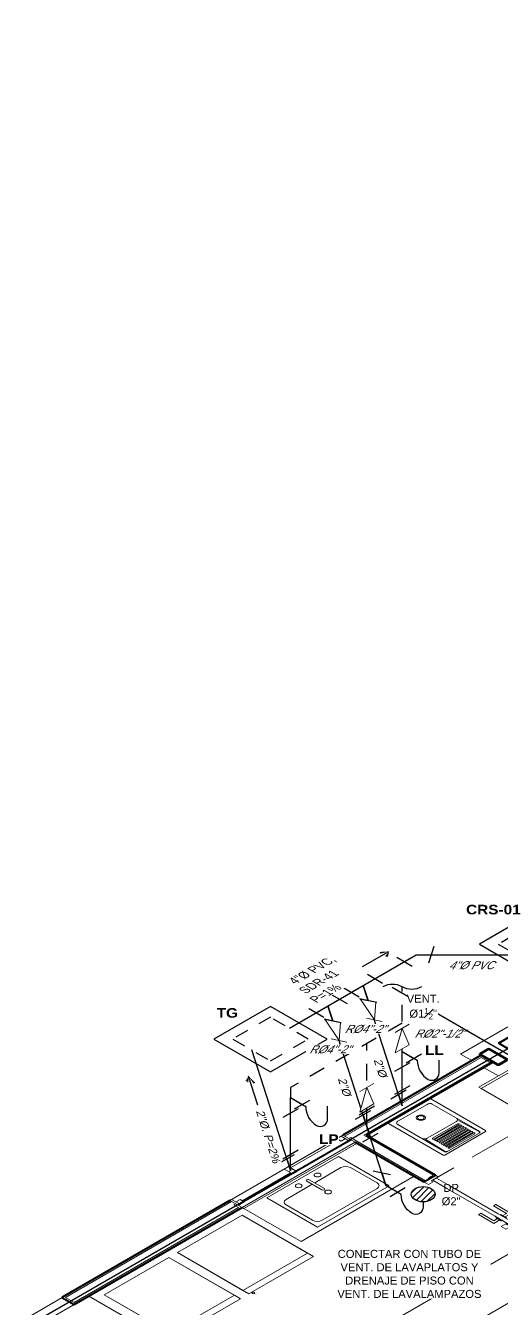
# Model space of a CAD drawing. Header units: metres. Extents: x 2 to 147, y 24 to 94.
# Drawn here: x 125.72 to 129.3, y 77 to 86.62 of the extents above; entities that cross this region are included whole.
import ezdxf

# ---------------------------------------------------------------- set-up
doc = ezdxf.new("R2010")
doc.units = ezdxf.units.M
doc.header["$MEASUREMENT"] = 0
for name, pattern in [('CONTINOUS', [0]), ('HIDDEN', [0.375, 0.25, -0.125]), ('Planta Arq. F1$0$HIDDEN', [9.525, 6.35, -3.175])]:
    doc.linetypes.add(name, pattern=pattern)
doc.layers.get('Defpoints').update_dxf_attribs({"color": 171})
for name, color, linetype in [('A POT iso', 4, 'HIDDEN'), ('A RES', 5, 'Continuous'), ('A RES iso', 6, 'Continuous'), ('A RES textos', 2, 'Continuous'), ('CIRCUITOS', 5, 'Continuous'), ('TEXTOS HIDRO', 2, 'Continuous')]:
    doc.layers.add(name, color=color, linetype=linetype)
for name, color, linetype, lineweight in [('A RES accesorios', 4, 'Continuous', 18), ('Planta Arq. F1$0$A-DOOR', 1, 'Continuous', 18), ('Planta Arq. F1$0$A-DOOR-HDLN', 1, 'Planta Arq. F1$0$HIDDEN', 9), ('Planta Arq. F1$0$A-FLOR', 1, 'Continuous', 18), ('Planta Arq. F1$0$A-GENM', 1, 'Continuous', 9), ('Planta Arq. F1$0$A-GLAZ', 1, 'Continuous', 18), ('Planta Arq. F1$0$A-WALL', 1, 'Continuous', 18), ('Planta Arq. F1$0$P-SANR-FIXT', 1, 'Continuous', 9), ('Planta Arq. F1$0$Q-CASE', 1, 'Continuous', 9), ('Planta Arq. F1$0$Q-SPCQ', 1, 'Continuous', 9), ('Planta Arq. F1$0$S-COLS', 1, 'Continuous', 9), ('Planta Arq. F1$0$S-Pedestales', 1, 'Continuous', 9)]:
    doc.layers.add(name, color=color, linetype=linetype, lineweight=lineweight)
doc.styles.add('ARIAL', font='arial.ttf')
doc.styles.add('TITULOS', font='')
doc.styles.get('TITULOS').set_extended_font_data('Arial Black', bold=True)

# ---------------------------------------------------------------- blocks, each defined once
blk = doc.blocks.new('Planta Arq. F1$0$M_HSS-Hollow Structural Section-Column - HSS203_2X101_6X4_8-V18-NPT 0_00 F1')
at = {"layer": 'Planta Arq. F1$0$S-COLS'}
h = blk.add_hatch(dxfattribs=at)
h.set_pattern_fill('FP_71', color=256, style=0, pattern_type=2)
h.set_pattern_definition([(225, (18.407, 12.594), (0.125865, -0.125865), []), (225, (18.407, 12.404), (0.125865, -0.125865), [])])
h.paths.add_polyline_path([(-0.0422, 0.1015), (-0.0485, 0.0988), (-0.051, 0.0927), (-0.051, -0.0927), (-0.0484, -0.0989), (-0.0422, -0.1015), (0.0422, -0.1015), (0.0484, -0.0989), (0.051, -0.0927), (0.051, 0.0927), (0.0484, 0.0989), (0.0422, 0.1015)], flags=0)
h.paths.add_polyline_path([(-0.0422, 0.0971), (0.0422, 0.0971), (0.0453, 0.0958), (0.0466, 0.0927), (0.0466, -0.0927), (0.0453, -0.0958), (0.0422, -0.0971), (-0.0422, -0.0971), (-0.0453, -0.0958), (-0.0466, -0.0927), (-0.0466, 0.0927), (-0.0453, 0.0958)], flags=0)
at = {"layer": 'Planta Arq. F1$0$S-COLS', "lineweight": 40}
for p, q in [((0.0422, 0.1015), (-0.0422, 0.1015)), ((-0.0422, 0.0971), (0.0422, 0.0971)), ((-0.051, 0.0927), (-0.051, -0.0927)), ((-0.0466, -0.0927), (-0.0466, 0.0927)), ((0.0466, 0.0927), (0.0466, -0.0927)), ((0.051, -0.0927), (0.051, 0.0927)), ((0.0422, -0.0971), (-0.0422, -0.0971)), ((-0.0422, -0.1015), (0.0422, -0.1015))]:
    blk.add_line(p, q, dxfattribs=at)
for centre, radius, start, end in [((-0.0422, 0.0927), 0.00884, 90, 180), ((-0.0422, 0.0927), 0.00442, 90, 180), ((0.0422, 0.0927), 0.00884, 360, 90), ((0.0422, 0.0927), 0.00442, 0, 90), ((-0.0422, -0.0927), 0.00884, 180, 270), ((-0.0422, -0.0927), 0.00442, 180, 270), ((0.0422, -0.0927), 0.00884, 270, 360), ((0.0422, -0.0927), 0.00442, 270, 0)]:
    blk.add_arc(centre, radius, start, end, dxfattribs=at)
blk = doc.blocks.new('Planta Arq. F1$0$M_HSS-Hollow Structural Section-Column - HSS203_2X101_6X4_8-V19-NPT 0_00 F1')
at = {"layer": 'Planta Arq. F1$0$S-COLS'}
h = blk.add_hatch(dxfattribs=at)
h.set_pattern_fill('FP_72', color=256, style=0, pattern_type=2)
h.set_pattern_definition([(45, (-18.609, -12.594), (-0.125865, 0.125865), []), (45, (-18.609, -12.404), (-0.125865, 0.125865), [])])
h.paths.add_polyline_path([(0.0422, -0.1015), (0.0484, -0.0989), (0.051, -0.0927), (0.051, 0.0927), (0.0484, 0.0989), (0.0422, 0.1015), (-0.0422, 0.1015), (-0.0484, 0.0989), (-0.051, 0.0927), (-0.051, -0.0927), (-0.0484, -0.0989), (-0.0422, -0.1015), (-0.0045, -0.1015)], flags=0)
h.paths.add_polyline_path([(-0.0422, -0.0971), (-0.0453, -0.0958), (-0.0466, -0.0927), (-0.0466, 0.0927), (-0.0453, 0.0958), (-0.0422, 0.0971), (0.0422, 0.0971), (0.0453, 0.0958), (0.0466, 0.0927), (0.0466, -0.0927), (0.0453, -0.0958), (0.0422, -0.0971), (-0.0045, -0.0971)], flags=0)
at = {"layer": 'Planta Arq. F1$0$S-COLS', "lineweight": 40}
for p, q in [((-0.0422, 0.1015), (0.0422, 0.1015)), ((0.0422, 0.0971), (-0.0422, 0.0971)), ((-0.051, -0.0927), (-0.051, 0.0927)), ((-0.0466, 0.0927), (-0.0466, -0.0927)), ((0.0466, -0.0927), (0.0466, 0.0927)), ((0.051, 0.0927), (0.051, -0.0927)), ((-0.0422, -0.0971), (0.0422, -0.0971)), ((0.0422, -0.1015), (-0.0422, -0.1015))]:
    blk.add_line(p, q, dxfattribs=at)
for centre, radius, start, end in [((-0.0422, 0.0927), 0.00884, 90, 180), ((-0.0422, 0.0927), 0.00442, 90, 180), ((0.0422, 0.0927), 0.00884, 0, 90), ((0.0422, 0.0927), 0.00442, 360, 90), ((-0.0422, -0.0927), 0.00884, 180, 270), ((-0.0422, -0.0927), 0.00442, 180, 270), ((0.0422, -0.0927), 0.00442, 270, 360), ((0.0422, -0.0927), 0.00884, 270, 0)]:
    blk.add_arc(centre, radius, start, end, dxfattribs=at)
blk = doc.blocks.new('Planta Arq. F1$0$PUERTA con marco y selocia - 0_87 x 2_14 m-504301-NPT 0_00 F1')
at = {"layer": 'Planta Arq. F1$0$A-DOOR'}
for p, q in [((-0.385, 0.0619), (-0.435, 0.0619)), ((-0.435, 0.0619), (-0.435, -0.0619)), ((-0.405, -0.0619), (-0.405, 0.0131)), ((-0.405, 0.0131), (-0.385, 0.0131)), ((-0.385, 0.0131), (-0.385, 0.0619)), ((0.435, 0.0619), (0.385, 0.0619)), ((0.385, 0.0619), (0.385, 0.0131)), ((0.385, 0.0131), (0.405, 0.0131)), ((0.405, 0.0131), (0.405, -0.0619)), ((0.435, -0.0619), (0.435, 0.0619)), ((-0.435, -0.0619), (-0.405, -0.0619)), ((-0.402, -0.04), (-0.402, 0)), ((-0.402, 0), (-0.252, 0)), ((-0.252, -0.04), (-0.402, -0.04)), ((-0.252, 0), (0.252, 0)), ((0.252, -0.04), (-0.252, -0.04)), ((0.252, 0), (0.402, 0)), ((0.402, -0.04), (0.252, -0.04)), ((0.402, 0), (0.402, -0.04)), ((0.405, -0.0619), (0.435, -0.0619))]:
    blk.add_line(p, q, dxfattribs=at)
at = {"layer": 'Planta Arq. F1$0$A-DOOR-HDLN', "ltscale": 0.05}
blk.add_lwpolyline([(-0.405, 0, 0.414214), (0.405, -0.81), (0.405, 0)], format="xyb", dxfattribs=at)
at = {"layer": 'Planta Arq. F1$0$A-GENM'}
for p, q in [((-0.335, 0.008), (-0.335, 0)), ((-0.3349, 0.008), (-0.335, 0.008)), ((-0.335, 0.008), (-0.3325, 0.008)), ((-0.335, 0.006), (-0.335, 0)), ((-0.3325, 0.008), (-0.2775, 0.008)), ((-0.3175, 0.0725), (-0.3175, 0.008)), ((-0.155, 0.0725), (-0.3175, 0.0725)), ((-0.2925, 0.008), (-0.2925, 0.0475)), ((-0.2925, 0.0475), (-0.155, 0.0475)), ((-0.2775, 0.008), (-0.275, 0.008)), ((-0.275, 0.008), (-0.2751, 0.008)), ((-0.275, 0), (-0.275, 0.008)), ((-0.275, 0), (-0.275, 0.006)), ((-0.155, 0.0725), (-0.155, 0.07)), ((-0.155, 0.05), (-0.155, 0.07)), ((-0.155, 0.05), (-0.155, 0.0475)), ((-0.335, -0.04), (-0.335, -0.046)), ((-0.335, -0.04), (-0.335, -0.048)), ((-0.3325, -0.048), (-0.335, -0.048)), ((-0.335, -0.048), (-0.3349, -0.048)), ((-0.2775, -0.048), (-0.3325, -0.048)), ((-0.3175, -0.048), (-0.3175, -0.1125)), ((-0.2925, -0.0875), (-0.2925, -0.048)), ((-0.155, -0.0875), (-0.2925, -0.0875)), ((-0.275, -0.048), (-0.2775, -0.048)), ((-0.2751, -0.048), (-0.275, -0.048)), ((-0.275, -0.046), (-0.275, -0.04)), ((-0.275, -0.048), (-0.275, -0.04)), ((-0.155, -0.0875), (-0.155, -0.09)), ((-0.155, -0.11), (-0.155, -0.09)), ((-0.3175, -0.1125), (-0.155, -0.1125)), ((-0.155, -0.11), (-0.155, -0.1125))]:
    blk.add_line(p, q, dxfattribs=at)
for points, knots in [([(-0.315, 0.07), (-0.3152, 0.0702), (-0.3155, 0.0705), (-0.316, 0.071), (-0.3162, 0.0712), (-0.3164, 0.0714), (-0.3166, 0.0716), (-0.3167, 0.0717), (-0.3169, 0.0719), (-0.317, 0.072), (-0.3172, 0.0722), (-0.3173, 0.0723), (-0.3175, 0.0725), (-0.3175, 0.0725), (-0.3175, 0.0725)], [0, 0, 0, 0, 0.166667, 0.25, 0.333333, 0.375, 0.416667, 0.5, 0.541667, 0.583333, 0.666667, 0.75, 0.833333, 1, 1, 1, 1]), ([(-0.2925, 0.0475), (-0.2925, 0.0475), (-0.2925, 0.0475), (-0.2927, 0.0477), (-0.2928, 0.0478), (-0.293, 0.048), (-0.2931, 0.0481), (-0.2933, 0.0483), (-0.2935, 0.0485), (-0.2937, 0.0487), (-0.2939, 0.0489), (-0.2941, 0.0491), (-0.2945, 0.0495), (-0.2948, 0.0498), (-0.295, 0.05)], [0, 0, 0, 0, 0.166667, 0.25, 0.333333, 0.416667, 0.458333, 0.5, 0.583333, 0.666667, 0.708333, 0.75, 0.833333, 1, 1, 1, 1]), ([(-0.295, -0.09), (-0.2948, -0.0898), (-0.2945, -0.0895), (-0.294, -0.089), (-0.2938, -0.0888), (-0.2936, -0.0886), (-0.2934, -0.0884), (-0.2933, -0.0883), (-0.2931, -0.0881), (-0.293, -0.088), (-0.2928, -0.0878), (-0.2927, -0.0877), (-0.2925, -0.0875), (-0.2925, -0.0875), (-0.2925, -0.0875)], [0, 0, 0, 0, 0.166667, 0.25, 0.333333, 0.375, 0.416667, 0.5, 0.541667, 0.583333, 0.666667, 0.75, 0.833333, 1, 1, 1, 1]), ([(-0.3175, -0.1125), (-0.3175, -0.1125), (-0.3175, -0.1125), (-0.3173, -0.1123), (-0.3172, -0.1122), (-0.317, -0.112), (-0.3169, -0.1119), (-0.3167, -0.1117), (-0.3165, -0.1115), (-0.3163, -0.1113), (-0.3161, -0.1111), (-0.3159, -0.1109), (-0.3155, -0.1105), (-0.3152, -0.1102), (-0.315, -0.11)], [0, 0, 0, 0, 0.166667, 0.25, 0.333333, 0.416667, 0.458333, 0.5, 0.583333, 0.666667, 0.708333, 0.75, 0.833333, 1, 1, 1, 1])]:
    blk.add_open_spline(points, degree=3, knots=knots, dxfattribs=at)
blk = doc.blocks.new('Planta Arq. F1$0$M_Encimera con fregadero - Profundidad 600 mm-322594-NPT 0_00 F1')
at = {"layer": 'Planta Arq. F1$0$Q-CASE'}
for p, q in [((-1.2005, -0.0191), (-1.2005, 0)), ((-1.2005, -0.0191), (-1.2005, -0.625)), ((-1.2005, -0.0191), (-0.0005, -0.0191)), ((-1.2005, -0.625), (-0.0005, -0.625))]:
    blk.add_line(p, q, dxfattribs=at)
blk = doc.blocks.new('Planta Arq. F1$0$M_Fregadero de cocina-Simple - 760 x 535mm-299503-NPT 0_00 F1')
at = {"layer": 'Planta Arq. F1$0$P-SANR-FIXT'}
for p, q in [((0.003, 0.2127), (0.003, 0.0531)), ((0.0284, 0.2127), (0.0284, 0.0531)), ((-0.3262, 0.1047), (-0.3262, -0.1763)), ((0.003, 0.1555), (-0.2754, 0.1555)), ((0.3068, 0.1555), (0.0284, 0.1555)), ((0.3576, -0.1763), (0.3576, 0.1047)), ((-0.2754, -0.2271), (0.3068, -0.2271))]:
    blk.add_line(p, q, dxfattribs=at)
at = {"layer": 'Planta Arq. F1$0$P-SANR-FIXT', "color": 8}
blk.add_lwpolyline([(0.3957, 0.2698), (-0.3643, 0.2698), (-0.3643, -0.2652), (0.3957, -0.2652), (0.3957, 0.2698)], dxfattribs=at)
at = {"layer": 'Planta Arq. F1$0$P-SANR-FIXT'}
for centre, radius, start, end in [((-0.0843, 0.2127), 0.0254, 360, 180), ((-0.0843, 0.2127), 0.0254, 180, 0), ((0.0157, 0.2127), 0.0127, 360, 180), ((0.1157, 0.2127), 0.0254, 360, 180), ((0.1157, 0.2127), 0.0254, 180, 0), ((-0.2754, 0.1047), 0.0508, 90, 180), ((0.3068, 0.1047), 0.0508, 0, 90), ((0.0157, 0), 0.0254, 360, 180), ((0.0157, 0), 0.0254, 180, 0), ((0.0157, 0.0531), 0.0127, 180, 0), ((-0.2754, -0.1763), 0.0508, 180, 270), ((0.3068, -0.1763), 0.0508, 270, 0)]:
    blk.add_arc(centre, radius, start, end, dxfattribs=at)
blk = doc.blocks.new('Planta Arq. F1$0$QF_True_GDM-23-LD_cat - QF_True_GDM-23-LD_cat-299423-NPT 0_00 F1')
at = {"layer": 'Planta Arq. F1$0$Q-SPCQ'}
for p, q in [((0, -0.0008), (0.6858, -0.0008)), ((0, -0.758), (0, -0.0008)), ((0, -0.0008), (0.6858, -0.0008)), ((0, -0.0008), (0, -0.6945)), ((0.6858, -0.0008), (0.6858, -0.758)), ((0.6858, -0.6945), (0.6858, -0.0008)), ((0.6858, -0.6945), (0, -0.6945)), ((0, -0.6945), (0.6858, -0.6945)), ((0, -0.6945), (0, -0.758)), ((0.6858, -0.6945), (0, -0.6945)), ((0.6858, -0.758), (0, -0.758)), ((0.6858, -0.758), (0, -0.758)), ((0.0254, -0.758), (0.0254, -0.7664)), ((0.0381, -0.7663), (0.0381, -0.758)), ((0.6858, -0.758), (0.6858, -0.6945))]:
    blk.add_line(p, q, dxfattribs=at)
for start, end in [(0, 180), (108.45273, 116.25483), (93.69554, 101.4971), (78.93545, 86.74178), (64.17166, 71.98838), (180, 360)]:
    blk.add_arc((0.0318, -0.7751), 0.0108, start, end, dxfattribs=at)
blk = doc.blocks.new('Planta Arq. F1$0$M_Encimera - Profundidad 4750 mm-524612-NPT 0_00 F1')
at = {"layer": 'Planta Arq. F1$0$Q-CASE'}
blk.add_line((-1.2005, -0.475), (1.6245, -0.475), dxfattribs=at)
blk = doc.blocks.new('Planta Arq. F1$0$ENTANTE BODEGA RECTO - ENTANTE BODEGA RECTO-551220-NPT 0_00 F1')
at = {"layer": 'Planta Arq. F1$0$Q-CASE'}
for p, q in [((-1.0402, 0), (-1.0402, -0.4)), ((1.1296, 0), (-1.0402, 0)), ((1.1296, -0.4), (1.1296, 0)), ((1.1046, -0.025), (-1.0152, -0.025)), ((-1.0152, -0.025), (-1.0152, -0.4)), ((1.1046, -0.4), (1.1046, -0.025)), ((-1.0402, -0.4), (-1.0152, -0.4)), ((-1.0152, -0.4), (1.1046, -0.4)), ((1.1046, -0.4), (1.1296, -0.4))]:
    blk.add_line(p, q, dxfattribs=at)
blk = doc.blocks.new('Planta Arq. F1$0$M_Window-Sliding-Double - 1_20x1_14m-511861-NPT 0_00 F1')
at = {"layer": 'Planta Arq. F1$0$A-GLAZ'}
for p, q in [((-0.6, 0.0689), (0.6, 0.0689)), ((-0.6, -0.0613), (-0.6, 0.0689)), ((-0.6, 0.0276), (-0.581, 0.0276)), ((-0.581, 0.0276), (-0.0222, 0.0276)), ((-0.581, -0.0613), (-0.581, 0.0276)), ((-0.0222, 0.0276), (0.0222, 0.0276)), ((-0.0222, 0.0276), (-0.0222, -0.0613)), ((0.0222, 0.0276), (0.5365, 0.0276)), ((0.0222, -0.0613), (0.0222, 0.0276)), ((0.0222, 0.0054), (0.5365, 0.0054)), ((0.5365, 0.0276), (0.6, 0.0276)), ((0.5365, -0.0169), (0.5365, 0.0276)), ((0.5809, -0.0613), (0.5809, 0.0276)), ((0.6, 0.0689), (0.6, -0.0613)), ((0.6, -0.0613), (-0.6, -0.0613)), ((-0.6, -0.0613), (-0.5365, -0.0613)), ((-0.5365, -0.0169), (-0.581, -0.0169)), ((-0.5365, -0.0613), (-0.5365, -0.0169)), ((-0.5365, -0.0391), (-0.0222, -0.0391)), ((-0.5365, -0.0613), (-0.0222, -0.0613)), ((0.0222, -0.0169), (-0.0222, -0.0169)), ((-0.0222, -0.0613), (0.0222, -0.0613)), ((0.0222, -0.0613), (0.5809, -0.0613)), ((0.5809, -0.0169), (0.5365, -0.0169)), ((0.5809, -0.0613), (0.6, -0.0613))]:
    blk.add_line(p, q, dxfattribs=at)
blk = doc.blocks.new('Planta Arq. F1$0$Barra - Barra-558678-NPT 0_00 F1')
at = {"layer": 'Planta Arq. F1$0$Q-CASE'}
for p, q in [((15.5741, 10.5947), (14.1541, 12.3891)), ((15.5741, 10.5947), (17.7893, 12.3479)), ((14.0324, 12.2927), (13.8404, 12.1408)), ((17.8856, 12.2261), (18.0375, 12.0342)), ((13.8404, 12.1408), (15.5087, 10.0329)), ((15.5087, 10.0329), (18.0375, 12.0342))]:
    blk.add_line(p, q, dxfattribs=at)
blk = doc.blocks.new('Planta Arq. F1$0$LAVALAMPAZO PLASTICO - Gala_burgos_2_washtub_390x600x360-596006-NPT 0_00 F1')
at = {"layer": 'Planta Arq. F1$0$P-SANR-FIXT'}
for p, q in [((-0.225, 0.2904), (-0.225, -0.2894)), ((-0.225, 0.2904), (-0.225, -0.2894)), ((0.2151, 0.3003), (-0.2151, 0.3003)), ((-0.2151, 0.3003), (0.2151, 0.3003)), ((0.225, -0.2894), (0.225, 0.2904)), ((0.225, 0.2904), (0.225, -0.2894))]:
    blk.add_line(p, q, dxfattribs=at)
at = {"layer": 'Planta Arq. F1$0$P-SANR-FIXT', "color": 1}
for p, q in [((-0.1854, 0.2706), (-0.1854, -0.2349)), ((-0.1755, 0.2805), (0.1755, 0.2805)), ((0.1854, 0.2706), (0.1854, -0.23)), ((-0.1556, 0.0526), (0.1556, 0.0526)), ((-0.1557, -0.2597), (0.1557, -0.2597))]:
    blk.add_line(p, q, dxfattribs=at)
at = {"layer": 'Planta Arq. F1$0$P-SANR-FIXT', "color": 8}
for p, q in [((-0.174, 0.0552), (-0.1814, 0.2683)), ((-0.1385, 0.262), (0.1265, 0.262)), ((-0.1385, 0.2478), (0.1265, 0.2478)), ((-0.1385, 0.2382), (0.1265, 0.2382)), ((-0.1385, 0.2239), (0.1265, 0.2239)), ((-0.1385, 0.2144), (0.1265, 0.2144)), ((-0.1385, 0.2001), (0.1265, 0.2001)), ((0.174, 0.0552), (0.1814, 0.2683)), ((-0.1385, 0.1906), (0.1265, 0.1906)), ((-0.1385, 0.1763), (0.1265, 0.1763)), ((-0.1385, 0.1667), (0.1265, 0.1667)), ((-0.1385, 0.1524), (0.1265, 0.1524)), ((-0.1385, 0.1429), (0.1265, 0.1429)), ((-0.1385, 0.1286), (0.1265, 0.1286)), ((-0.1385, 0.1191), (0.1265, 0.1191)), ((-0.1385, 0.1048), (0.1265, 0.1048)), ((-0.1385, 0.0953), (0.1265, 0.0953)), ((-0.1385, 0.081), (0.1265, 0.081))]:
    blk.add_line(p, q, dxfattribs=at)
at = {"layer": 'Planta Arq. F1$0$P-SANR-FIXT', "color": 1}
blk.add_circle((-0.0002, -0.1706), 0.0357, dxfattribs=at)
at = {"layer": 'Planta Arq. F1$0$P-SANR-FIXT', "color": 8}
blk.add_circle((-0.0002, -0.1706), 0.0248, dxfattribs=at)
at = {"layer": 'Planta Arq. F1$0$P-SANR-FIXT'}
for centre, start, end in [((-0.2151, 0.2904), 90, 180), ((-0.2151, 0.2904), 90, 180), ((0.2151, 0.2904), 0, 90), ((0.2151, 0.2904), 360, 90), ((-0.2151, -0.2894), 180, 270), ((-0.2151, -0.2894), 180, 270), ((0.2151, -0.2894), 270, 360), ((0.2151, -0.2894), 270, 360)]:
    blk.add_arc(centre, 0.00991, start, end, dxfattribs=at)
at = {"layer": 'Planta Arq. F1$0$P-SANR-FIXT', "color": 1}
for centre, radius, start, end in [((-0.1755, 0.2706), 0.00991, 90, 180), ((0.1755, 0.2706), 0.00991, 360, 90), ((-0.1556, 0.0268), 0.0258, 90, 178.26236), ((0.1556, 0.0268), 0.0258, 1.73764, 90), ((-0.1595, -0.2342), 0.0258, 181.73764, 278.65122), ((0.1557, -0.23), 0.0297, 270, 360)]:
    blk.add_arc(centre, radius, start, end, dxfattribs=at)
at = {"layer": 'Planta Arq. F1$0$P-SANR-FIXT', "color": 8}
for centre, radius, start, end in [((-0.1715, 0.2686), 0.00991, 90, 182.00941), ((-0.1385, 0.2549), 0.00715, 90, 270), ((-0.1385, 0.2311), 0.00715, 90, 270), ((-0.1385, 0.2072), 0.00715, 90, 270), ((0.1265, 0.2549), 0.00715, 270, 90), ((0.1265, 0.2311), 0.00715, 270, 90), ((0.1265, 0.2072), 0.00715, 270, 90), ((0.1715, 0.2686), 0.00991, 357.99059, 90), ((-0.1385, 0.1834), 0.00715, 90, 270), ((-0.1385, 0.1596), 0.00715, 90, 270), ((-0.1385, 0.1358), 0.00715, 90, 270), ((-0.1385, 0.1119), 0.00715, 90, 270), ((0.1265, 0.1834), 0.00715, 270, 90), ((0.1265, 0.1596), 0.00715, 270, 90), ((0.1265, 0.1358), 0.00715, 270, 90), ((0.1265, 0.1119), 0.00715, 270, 90), ((-0.1385, 0.0881), 0.00715, 90, 270), ((0.1265, 0.0881), 0.00715, 270, 90)]:
    blk.add_arc(centre, radius, start, end, dxfattribs=at)
blk = doc.blocks.new('Planta Arq. F1', base_point=(11.2303, 0.9813))
at = {"layer": 'Defpoints'}
for p, q in [((23.4803, 1.9583), (23.4803, -5.3745)), ((42.3143, 0.7813), (9.7117, 0.7813))]:
    blk.add_line(p, q, dxfattribs=at)
at = {"layer": 'Planta Arq. F1$0$A-FLOR'}
blk.add_line((17.7303, 0.8588), (18.882, 0.8588), dxfattribs=at)
at = {"layer": 'Planta Arq. F1$0$A-WALL', "lineweight": 40}
for p, q in [((20.6622, 0.8614), (18.882, 0.8614)), ((18.882, 0.8614), (18.882, 0.7312)), ((23.3283, 0.8614), (21.8622, 0.8614)), ((18.882, 0.7312), (20.6622, 0.7312)), ((21.8622, 0.7312), (21.8622, 0.0041)), ((21.986, 0.7376), (23.3283, 0.7376)), ((21.986, 0.0041), (21.986, 0.7376)), ((21.8622, 0.0041), (21.986, 0.0041))]:
    blk.add_line(p, q, dxfattribs=at)
at = {"layer": 'Planta Arq. F1$0$A-WALL'}
for p, q in [((18.901, 0.8424), (18.901, 0.7503)), ((20.6622, 0.8424), (18.901, 0.8424)), ((20.6622, 0.7986), (20.6431, 0.7986)), ((20.6431, 0.7503), (20.6431, 0.7986)), ((21.8622, 0.8424), (23.3093, 0.8424)), ((21.8813, 0.7986), (21.8622, 0.7986)), ((21.8813, 0.7986), (21.8813, 0.7503)), ((23.3093, 0.7503), (23.3093, 0.8424)), ((18.901, 0.7503), (20.6431, 0.7503)), ((21.8813, 0.7503), (21.8813, 0.0041)), ((21.9733, 0.7503), (23.3283, 0.7503)), ((21.9733, 0.0168), (21.9733, 0.7503)), ((21.9241, 0.0168), (21.9241, 0.0041)), ((21.9241, 0.0168), (21.9733, 0.0168))]:
    blk.add_line(p, q, dxfattribs=at)
at = {"layer": 'Planta Arq. F1$0$S-Pedestales'}
for p, q in [((23.2303, 0.9813), (23.7303, 0.9813)), ((23.2303, 0.8614), (23.2303, 0.9813)), ((23.2303, 0.5813), (23.2303, 0.7376))]:
    blk.add_line(p, q, dxfattribs=at)
at = {"layer": 'Planta Arq. F1$0$A-DOOR', "rotation": 90.00000000000081}
blk.add_blockref('Planta Arq. F1$0$PUERTA con marco y selocia - 0_87 x 2_14 m-504301-NPT 0_00 F1', (21.9241, -0.4309), dxfattribs=at)
at = {"layer": 'Planta Arq. F1$0$A-GLAZ', "rotation": 180}
blk.add_blockref('Planta Arq. F1$0$M_Window-Sliding-Double - 1_20x1_14m-511861-NPT 0_00 F1', (21.2622, 0.8001), dxfattribs=at)
at = {"layer": 'Planta Arq. F1$0$P-SANR-FIXT'}
blk.add_blockref('Planta Arq. F1$0$M_Fregadero de cocina-Simple - 760 x 535mm-299503-NPT 0_00 F1', (21.2465, 0.4182), dxfattribs=at)
at = {"layer": 'Planta Arq. F1$0$P-SANR-FIXT', "rotation": 180}
blk.add_blockref('Planta Arq. F1$0$LAVALAMPAZO PLASTICO - Gala_burgos_2_washtub_390x600x360-596006-NPT 0_00 F1', (22.436, 0.4383), dxfattribs=at)
at = {"layer": 'Planta Arq. F1$0$Q-CASE'}
for name, p, rotation in [('Planta Arq. F1$0$Barra - Barra-558678-NPT 0_00 F1', (0.25, -0.2), 321.6419058261724), ('Planta Arq. F1$0$ENTANTE BODEGA RECTO - ENTANTE BODEGA RECTO-551220-NPT 0_00 F1', (23.4215, -0.4589), 270.0000000000002), ('Planta Arq. F1$0$M_Encimera - Profundidad 4750 mm-524612-NPT 0_00 F1', (20.6618, -1.582), 180)]:
    blk.add_blockref(name, p, dxfattribs=dict(at, rotation=rotation))
blk.add_blockref('Planta Arq. F1$0$M_Encimera con fregadero - Profundidad 600 mm-322594-NPT 0_00 F1', (21.8627, 0.7312), dxfattribs=at)
at = {"layer": 'Planta Arq. F1$0$Q-SPCQ'}
for p in [(19.1307, 0.6621), (19.9065, 0.6621)]:
    blk.add_blockref('Planta Arq. F1$0$QF_True_GDM-23-LD_cat - QF_True_GDM-23-LD_cat-299423-NPT 0_00 F1', p, dxfattribs=at)
at = {"layer": 'Planta Arq. F1$0$S-COLS', "rotation": 180}
blk.add_blockref('Planta Arq. F1$0$M_HSS-Hollow Structural Section-Column - HSS203_2X101_6X4_8-V18-NPT 0_00 F1', (23.3793, 0.7813), dxfattribs=at)
at = {"layer": 'Planta Arq. F1$0$S-COLS'}
blk.add_blockref('Planta Arq. F1$0$M_HSS-Hollow Structural Section-Column - HSS203_2X101_6X4_8-V19-NPT 0_00 F1', (23.5813, 0.7813), dxfattribs=at)
blk = doc.blocks.new('CAJA REGISTRO')
at = {"color": 0}
blk.add_lwpolyline([(-0.3, -0.3), (0.3, -0.3), (0.3, 0.3), (-0.3, 0.3)], close=True, dxfattribs=at).dxf.unprotected_set("ltscale", 0)
at = {"color": 1, "linetype": 'HIDDEN', "ltscale": 0.3}
blk.add_lwpolyline([(-0.2, -0.2), (0.2, -0.2), (0.2, 0.2), (-0.2, 0.2)], close=True, dxfattribs=at)
blk = doc.blocks.new('A$Cef64b0b5')
at = {"layer": 'A POT iso', "color": 0, "linetype": 'CONTINOUS', "ltscale": 0.6}
blk.add_line((0, -0.1166), (0, 0), dxfattribs=at)
for points in [[(0.0573, -0.0835), (-0.0573, -0.1497)], [(0, 0), (0.0879, -0.0508)], [(0.0306, -0.0839), (0.1453, -0.0177)]]:
    blk.add_lwpolyline(points, dxfattribs=at)
blk = doc.blocks.new('A$C309bc41c')
at = {"layer": 'A POT iso', "color": 0, "linetype": 'CONTINOUS', "ltscale": 0.6}
blk.add_line((0, 0), (0, 0.1172, -5.697), dxfattribs=at)
for points in [[(-0.085, 0.0525), (0.0296, 0.1187)], [(-0.0277, 0.0856), (0, 0)]]:
    blk.add_lwpolyline(points, dxfattribs=at)
at = {"layer": 'A POT iso', "color": 0, "linetype": 'CONTINOUS', "ltscale": 0.6, "elevation": -5.697}
blk.add_lwpolyline([(0.0573, 0.1502), (-0.0573, 0.0841)], dxfattribs=at)
blk = doc.blocks.new('A$C651ad4a3')
at = {"color": 0}
blk.add_wipeout([(-0.0446, 0), (0.0446, 0), (0, -0.1133)], dxfattribs=at)
blk.add_lwpolyline([(-0.0446, 0), (0, -0.1133), (0.0446, 0)], close=True, dxfattribs=at)
blk.add_lwpolyline([(-0.0446, -0.1133), (0.0446, -0.1133)], dxfattribs=at)
blk = doc.blocks.new('A$C28e1fec9')
at = {"layer": 'A POT iso', "color": 0, "linetype": 'CONTINOUS', "ltscale": 0.6}
for points in [[(-0.0879, -0.0508), (0.0879, 0.0508)], [(0, 0), (0.036, -0.1114)], [(0.0306, 0.0839), (0.1453, 0.0177)], [(-0.1453, -0.0177), (-0.0306, -0.0839)], [(-0.0287, -0.0975), (0.1008, -0.1252)]]:
    blk.add_lwpolyline(points, dxfattribs=at)
blk = doc.blocks.new('A$C22bb51ac')
at = {"layer": 'A POT iso', "color": 0, "linetype": 'CONTINOUS', "ltscale": 0.6}
for points in [[(-0.096, 0.1105), (0.0335, 0.0828)], [(-0.0313, 0.0966), (0, 0), (0.0879, -0.0508)], [(0.1453, -0.0177), (0.0306, -0.0839)]]:
    blk.add_lwpolyline(points, dxfattribs=at)
blk = doc.blocks.new('FLECHA')
at = {"color": 2, "linetype": 'Continuous'}
blk.add_line((-0.9, 0), (0, 0), dxfattribs=at)
for points in [[(-0.176, 0.145), (0, 0), (-0.214, 0.08)], [(-0.214, -0.08), (0, 0), (-0.176, -0.145)]]:
    blk.add_solid(points, dxfattribs=at)
blk = doc.blocks.new('A$C38c756cc')
at = {"layer": 'A POT iso', "color": 0, "linetype": 'CONTINOUS', "ltscale": 0.6}
for points in [[(-0.0879, -0.0508), (0, 0), (0.1108, 0)], [(0.1311, 0.063), (0.0904, -0.063)], [(-0.1459, -0.0181), (-0.0313, -0.0842)]]:
    blk.add_lwpolyline(points, dxfattribs=at)
blk = doc.blocks.new('A$C24fe033f')
at = {"layer": 'A POT iso', "color": 0, "linetype": 'CONTINOUS', "ltscale": 0.6}
blk.add_line((0, 0), (0, 0.1172, -5.697), dxfattribs=at)
for points in [[(-0.085, 0.0525), (0.0296, 0.1187)], [(-0.0277, 0.0856), (0.0272, -0.084)], [(-0.0302, -0.117), (0.0845, -0.0509)]]:
    blk.add_lwpolyline(points, dxfattribs=at)
at = {"layer": 'A POT iso', "color": 0, "linetype": 'CONTINOUS', "ltscale": 0.6, "elevation": -5.697}
blk.add_lwpolyline([(0.0573, 0.1502), (-0.0573, 0.0841)], dxfattribs=at)

msp = doc.modelspace()

# ---------------------------------------------------------------- hatches: boundary and pattern name
at = {"layer": 'A RES iso', "ltscale": 0.6}
h = msp.add_hatch(dxfattribs=at)
h.set_pattern_fill('LINE', color=1, scale=0.01, angle=45)
h.set_pattern_definition([(45, (-177.799123, -277.032224), (-0.0224506403, 0.0224506403), [])])
edge = h.paths.add_edge_path()
edge.add_ellipse((128.7018, 77.865), major_axis=(-0.0898, 0), ratio=0.633975, start_angle=0, end_angle=360)

# ---------------------------------------------------------------- linework, layer by layer
at = {"layer": 'A RES iso', "ltscale": 0.6, "elevation": -0.0522}
for points in [[(128.5443, 78.5279), (128.2526, 79.4297)], [(127.7075, 78.0447), (127.4158, 78.9466)]]:
    msp.add_lwpolyline(points, dxfattribs=at)
at = {"layer": 'A RES iso', "color": 3, "linetype": 'HIDDEN', "ltscale": 0.5}
for points, elevation in [([(128.5443, 78.9343), (128.5443, 79.4196)], -5.7469), ([(128.2789, 78.4918), (128.2789, 78.9946)], -0.0522)]:
    msp.add_lwpolyline(points, dxfattribs=dict(at, elevation=elevation))
at = {"layer": 'A RES iso', "ltscale": 0.6, "elevation": -5.7492}
for points in [[(128.5443, 78.5279), (128.5443, 78.9343), (128.6577, 78.8689, 0.267949), (128.7397, 78.7264, 0.580384), (128.8221, 78.7745), (128.8221, 78.8696)], [(127.7075, 78.0447), (127.7075, 78.5891), (127.8209, 78.5236, 0.267949), (127.9029, 78.3812, 0.580384), (127.9853, 78.4292), (127.9853, 78.5244)]]:
    msp.add_lwpolyline(points, format="xyb", dxfattribs=at)
at = {"layer": 'A RES iso', "ltscale": 0.6}
msp.add_ellipse((128.7018, 77.865, 0.1094), major_axis=(-0.0898, 0), ratio=0.633975, dxfattribs=at)

# ---------------------------------------------------------------- block references
at = {"layer": 'A RES', "color": 4, "linetype": 'HIDDEN', "ltscale": 1.3, "extrusion": (0, 0.816497, 0.57735), "rotation": 225}
msp.add_blockref('CAJA REGISTRO', (-129.5481, -47.3589, 64.1727), dxfattribs=at)
at = {"layer": 'A RES', "extrusion": (1.51223e-12, 0.816497, 0.57735), "xscale": -0.309910153391372, "yscale": 0.3099101533913718, "zscale": 0.3099101533913718, "rotation": 45.00000000000016}
msp.add_blockref('FLECHA', (-128.4453, -41.3886, 68.328), dxfattribs=at)
at = {"layer": 'A RES accesorios'}
for name, p in [('A$C38c756cc', (128.6506, 79.6595, 5.6425)), ('A$Cef64b0b5', (128.5443, 78.9343, -5.7492)), ('A$C309bc41c', (128.5443, 78.5279, -0.0545)), ('A$Cef64b0b5', (127.7075, 78.5891, -5.7492)), ('A$C24fe033f', (128.2789, 78.3747, 5.6425)), ('A$C309bc41c', (127.7075, 78.0448, -0.0545)), ('A$C22bb51ac', (128.4226, 77.9306, 5.6425))]:
    msp.add_blockref(name, p, dxfattribs=at)
at = {"layer": 'CIRCUITOS', "color": 1, "extrusion": (0, 0.816497, 0.57735), "rotation": 225}
msp.add_blockref('Planta Arq. F1', (-120.4977, -38.1263, 63.6918), dxfattribs=at)

# ---------------------------------------------------------------- texts
at = {"layer": 'A RES textos', "insert": (128.9115, 77.8613, 0.147), "char_height": 0.06, "width": 0.16128, "attachment_point": 5, "style": 'ARIAL'}
msp.add_mtext('DP Ø2"', dxfattribs=at)

# ---------------------------------------------------------------- next in the draw order: block references
at = {"layer": 'A RES accesorios', "extrusion": (0.547127, 0.606068, 0.57735), "xscale": -1.666666666666669, "yscale": 1.666666666666668, "zscale": 1.666666666666667, "rotation": 224.9999999999971}
msp.add_blockref('A$C651ad4a3', (-42.0754, -79.0171, 121.5202), dxfattribs=at)

# ---------------------------------------------------------------- next in the draw order: texts
at = {"layer": 'A RES textos', "insert": (127.5384, 78.2997, 5.6425), "char_height": 0.06, "width": 0.457215, "attachment_point": 5, "rotation": 287.92589, "style": 'ARIAL', "bg_fill": 3, "box_fill_scale": 1.1, "bg_fill_color": 256, "bg_fill_transparency": 0}
msp.add_mtext('{\\Q15;2"%%C. P=2%}', dxfattribs=at)
at = {"layer": 'A RES textos', "color": 2, "insert": (128.5989, 77.2677, 2.4255), "char_height": 0.06, "width": 1.204384, "attachment_point": 5, "style": 'ARIAL', "bg_fill": 3, "box_fill_scale": 1.1, "bg_fill_color": 256, "bg_fill_true_color": 13158600, "bg_fill_transparency": 0}
msp.add_mtext('\\A1;CONECTAR CON TUBO DE VENT. DE LAVAPLATOS Y DRENAJE DE PISO CON VENT. DE LAVALAMPAZOS', dxfattribs=at)
at = {"layer": 'TEXTOS HIDRO', "color": 2, "char_height": 0.072, "width": 0.151301, "attachment_point": 2, "style": 'TITULOS', "bg_fill": 3, "box_fill_scale": 1, "bg_fill_color": 256, "bg_fill_transparency": 0}
for s, insert in [('\\A1;CRS-01', (129.2286, 80.035, 5.6425)), ('\\A1;TG', (127.2331, 79.2603, 5.6425))]:
    msp.add_mtext(s, dxfattribs=dict(at, insert=insert))

# ---------------------------------------------------------------- next in the draw order: linework, layer by layer
at = {"layer": 'A RES iso', "ltscale": 0.6, "elevation": 5.6425}
msp.add_lwpolyline([(128.7018, 77.808), (128.7018, 77.7698, -0.580384), (128.6194, 77.7217, -0.267949), (128.5375, 77.8642), (128.4226, 77.9306), (127.9872, 79.2765)], format="xyb", dxfattribs=at)

# ---------------------------------------------------------------- next in the draw order: block references
at = {"layer": 'A RES', "color": 4, "linetype": 'HIDDEN', "ltscale": 1.3, "extrusion": (0, 0.816497, 0.57735), "rotation": 225}
msp.add_blockref('CAJA REGISTRO', (-127.5572, -41.1142, 67.7173), dxfattribs=at)
at = {"layer": 'A RES', "extrusion": (0.547127, 0.606068, 0.57735), "xscale": 0.309910153391372, "yscale": 0.309910153391372, "zscale": 0.309910153391372, "rotation": 314.9999999999998}
msp.add_blockref('FLECHA', (-41.7908, -78.493, 120.6395), dxfattribs=at)
at = {"layer": 'A RES accesorios'}
msp.add_blockref('A$C28e1fec9', (128.2526, 79.4297, 5.6425), dxfattribs=at)

# ---------------------------------------------------------------- next in the draw order: block references
at = {"layer": 'A RES accesorios', "extrusion": (0.547127, 0.606068, 0.57735), "xscale": -1.666666666666669, "yscale": 1.666666666666668, "zscale": 1.666666666666667, "rotation": 224.9999999999971}
msp.add_blockref('A$C651ad4a3', (-41.9811, -78.8488, 121.2821), dxfattribs=at)

# ---------------------------------------------------------------- next in the draw order: texts
at = {"layer": 'TEXTOS HIDRO', "color": 2, "ltscale": 0.6, "char_height": 0.072, "attachment_point": 2, "style": 'TITULOS', "bg_fill": 3, "box_fill_scale": 1.1, "bg_fill_color": 256, "bg_fill_transparency": 0}
for s, insert, width in [('LL', (128.7855, 78.9819, -0.0522), 0.134848), ('LP', (127.9943, 78.3138, -0.0522), 0.140426)]:
    msp.add_mtext(s, dxfattribs=dict(at, insert=insert, width=width))

# ---------------------------------------------------------------- next in the draw order: linework, layer by layer
at = {"layer": 'A RES iso', "ltscale": 0.6, "elevation": 5.6425}
msp.add_lwpolyline([(127.6986, 79.1099), (128.6506, 79.6595), (129.4036, 79.6595)], dxfattribs=at)

# ---------------------------------------------------------------- next in the draw order: block references
at = {"layer": 'A RES accesorios'}
msp.add_blockref('A$C28e1fec9', (127.9872, 79.2765, 5.6425), dxfattribs=at)

# ---------------------------------------------------------------- next in the draw order: block references
at = {"layer": 'A RES accesorios', "extrusion": (0.707107, -0.408248, 0.57735), "xscale": 1.666666666666672, "yscale": 1.666666666666672, "zscale": 1.666666666666672, "rotation": 135.0000000000029}
msp.add_blockref('A$C651ad4a3', (132.6485, -46.1743, 55.3424), dxfattribs=at)

# ---------------------------------------------------------------- next in the draw order: texts
at = {"layer": 'A RES textos', "insert": (127.9343, 79.4661, 5.7396), "char_height": 0.06, "width": 0.544127, "attachment_point": 5, "rotation": 30, "style": 'ARIAL', "bg_fill": 3, "box_fill_scale": 1.1, "bg_fill_color": 256, "bg_fill_transparency": 0}
msp.add_mtext('{\\Q-30;4"%%C PVC, SDR-41 P=1%}', dxfattribs=at)
at = {"layer": 'A RES textos', "insert": (129.0608, 79.5811, 5.6425), "char_height": 0.06, "width": 0.405637, "attachment_point": 5, "style": 'ARIAL', "bg_fill": 3, "box_fill_scale": 1.1, "bg_fill_color": 256, "bg_fill_transparency": 0}
msp.add_mtext('{\\Q30;4"%%C PVC}', dxfattribs=at)

# ---------------------------------------------------------------- next in the draw order: texts
at = {"layer": 'A RES textos', "insert": (128.7022, 79.2691, -15.7426), "char_height": 0.06, "width": 0.16128, "attachment_point": 5, "style": 'ARIAL', "bg_fill": 2}
msp.add_mtext('\\A1;VENT. Ø1{\\H0.7x;\\S1#2;}"', dxfattribs=at)
at = {"layer": 'A RES textos', "insert": (128.8232, 79.0686, -5.6613), "char_height": 0.06, "width": 0.338973, "attachment_point": 5, "style": 'ARIAL', "bg_fill": 3, "box_fill_scale": 1.1, "bg_fill_color": 256, "bg_fill_transparency": 0}
msp.add_mtext('{\\Q30;R%%C2"-1/2"}', dxfattribs=at)

# ---------------------------------------------------------------- next in the draw order: linework, layer by layer
at = {"layer": 'A RES iso', "color": 1, "linetype": 'CONTINOUS', "ltscale": 0.6, "elevation": -5.7469}
msp.add_lwpolyline([(128.6892, 79.4196, -0.261321), (128.5443, 79.4196, 0.261321), (128.3995, 79.4196)], format="xyb", dxfattribs=at)
at = {"layer": 'A RES iso', "color": 3, "linetype": 'HIDDEN', "ltscale": 0.5, "elevation": 5.6425}
msp.add_lwpolyline([(128.5443, 79.1479), (127.7075, 78.6648), (127.7075, 78.5891)], dxfattribs=at)

# ---------------------------------------------------------------- next in the draw order: block references
at = {"layer": 'A RES accesorios', "extrusion": (0.707107, -0.408248, 0.57735), "xscale": 1.666666666666672, "yscale": 1.666666666666672, "zscale": 1.666666666666672, "rotation": 135.0000000000029}
msp.add_blockref('A$C651ad4a3', (132.1325, -41.5196, 58.6231), dxfattribs=at)

# ---------------------------------------------------------------- next in the draw order: texts
at = {"layer": 'A RES textos', "char_height": 0.06, "width": 0.338973, "attachment_point": 5, "style": 'ARIAL', "bg_fill": 3, "box_fill_scale": 1.1, "bg_fill_color": 256, "bg_fill_transparency": 0}
for insert in [(128.2648, 79.1033, -5.6613), (127.9994, 78.9501, -5.6613)]:
    msp.add_mtext('{\\Q30;R%%C4"-2"}', dxfattribs=dict(at, insert=insert))
at = {"layer": 'A RES textos', "insert": (128.1106, 78.6715, 11.3372), "char_height": 0.06, "width": 0.139058, "attachment_point": 5, "rotation": 287.92589, "style": 'ARIAL', "bg_fill": 3, "box_fill_scale": 1.1, "bg_fill_color": 256, "bg_fill_transparency": 0}
msp.add_mtext('{\\Q15;2"%%C}', dxfattribs=at)

# ---------------------------------------------------------------- next in the draw order: texts
at = {"layer": 'A RES textos', "insert": (128.3797, 78.8132, 5.6425), "char_height": 0.06, "width": 0.139058, "attachment_point": 5, "rotation": 287.92589, "style": 'ARIAL', "bg_fill": 3, "box_fill_scale": 1.1, "bg_fill_color": 256, "bg_fill_transparency": 0}
msp.add_mtext('{\\Q15;2"%%C}', dxfattribs=at)

doc.saveas('drawing.dxf')
